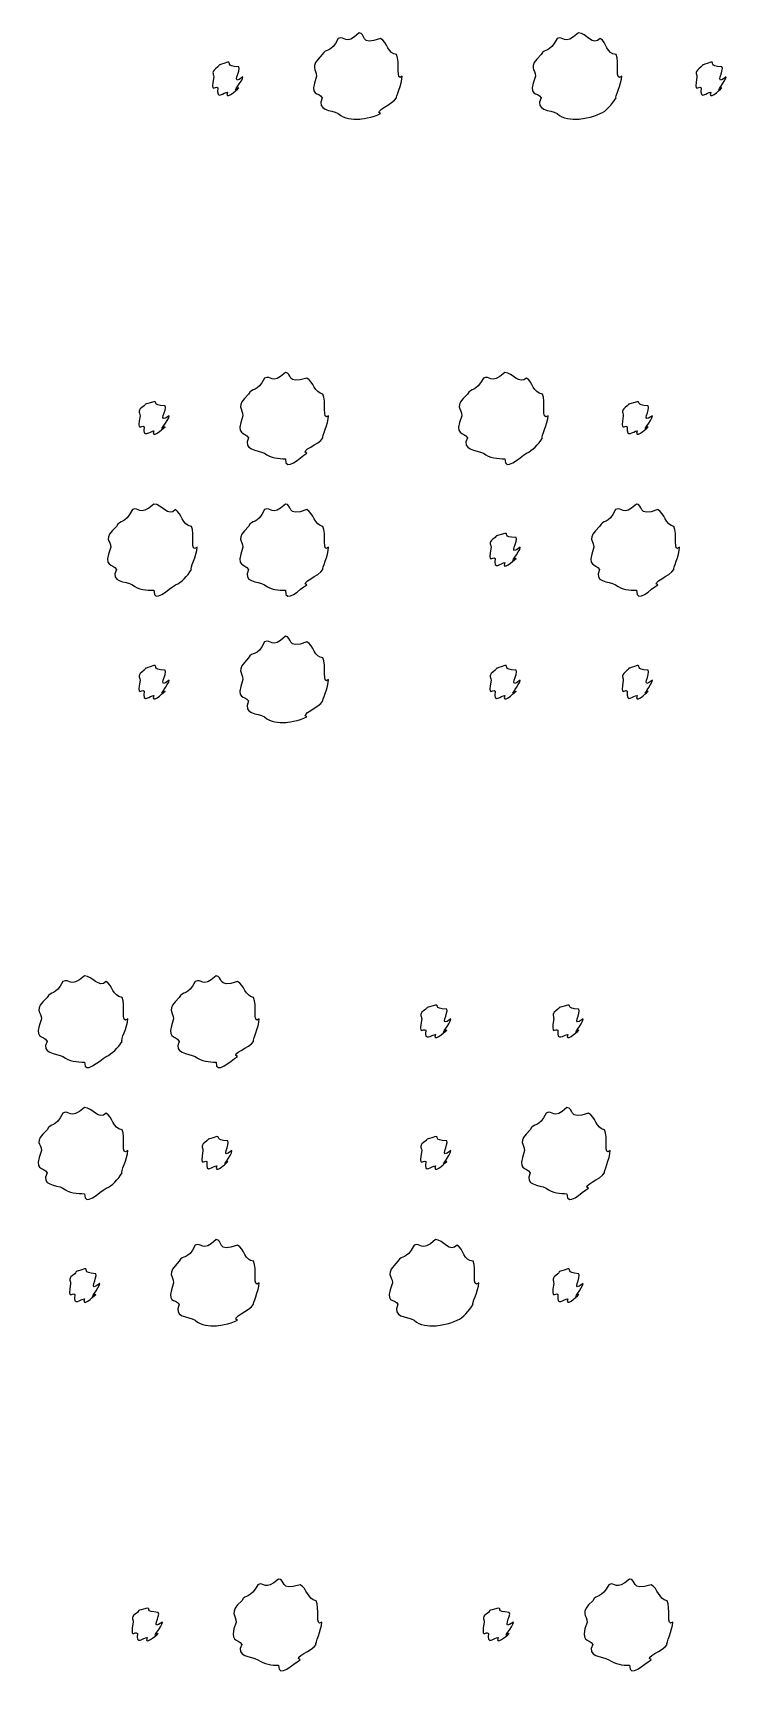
# Model space of a CAD drawing. Header units: millimetres. Extents: x -178 to -32, y 41 to 266.
# Drawn here: x -87.77 to -82.28, y 184.16 to 197.2 of the extents above; entities that cross this region are included whole.
import ezdxf

# ---------------------------------------------------------------- set-up
doc = ezdxf.new("R2010")
doc.units = ezdxf.units.MM
doc.layers.get('0').update_dxf_attribs({"linetype": 'CONTINUOUS'})

msp = doc.modelspace()

# ---------------------------------------------------------------- linework, layer by layer
at = {"color": 0}
for p, q in [((-85.1845, 197.2), (-85.1845, 197.2)), ((-83.4439, 197.2), (-83.4439, 197.2)), ((-86.2263, 196.969), (-86.2263, 196.969)), ((-82.3965, 196.969), (-82.3965, 196.969)), ((-85.7687, 194.509), (-85.7687, 194.509)), ((-84.0281, 194.509), (-84.0281, 194.509)), ((-86.8105, 194.277), (-86.8105, 194.277)), ((-82.9807, 194.277), (-82.9807, 194.277)), ((-86.8105, 193.467), (-86.8105, 193.467)), ((-85.7687, 193.467), (-85.7687, 193.467)), ((-82.9864, 193.467), (-82.9864, 193.467)), ((-84.0281, 193.235), (-84.0281, 193.235)), ((-85.7687, 192.419), (-85.7687, 192.419)), ((-86.8105, 192.188), (-86.8105, 192.188)), ((-84.0281, 192.188), (-84.0281, 192.188)), ((-82.9807, 192.188), (-82.9807, 192.188)), ((-87.3601, 189.728), (-87.3601, 189.728)), ((-86.3184, 189.728), (-86.3184, 189.728)), ((-84.5781, 189.497), (-84.5781, 189.497)), ((-83.5307, 189.497), (-83.5307, 189.497)), ((-87.3601, 188.686), (-87.3601, 188.686)), ((-83.5364, 188.686), (-83.5364, 188.686)), ((-86.3131, 188.455), (-86.3131, 188.455)), ((-84.5781, 188.455), (-84.5781, 188.455)), ((-86.3184, 187.639), (-86.3184, 187.639)), ((-84.5781, 187.639), (-84.5781, 187.639)), ((-87.3601, 187.408), (-87.3601, 187.408)), ((-83.5307, 187.408), (-83.5307, 187.408)), ((-85.8224, 184.949), (-85.8224, 184.949)), ((-83.04, 184.949), (-83.04, 184.949)), ((-86.8641, 184.718), (-86.8641, 184.718)), ((-84.0821, 184.718), (-84.0821, 184.718))]:
    msp.add_line(p, q, dxfattribs=at)
for points in [[(-85.3496, 197.156), (-85.4075, 197.031), (-85.4463, 197.084), (-85.4766, 197.029)], [(-85.1845, 197.2), (-85.2974, 197.09), (-85.2946, 197.185), (-85.3496, 197.156)], [(-85.0134, 197.156), (-85.1845, 197.09), (-85.1253, 197.2), (-85.1845, 197.2)], [(-84.8868, 197.029), (-84.9556, 197.031), (-84.9584, 197.126), (-85.0134, 197.156)], [(-83.6147, 197.156), (-83.6768, 197.031), (-83.7113, 197.084), (-83.7417, 197.029)], [(-83.4439, 197.2), (-83.5667, 197.09), (-83.5597, 197.185), (-83.6147, 197.156)], [(-83.2732, 197.156), (-83.3311, 197.09), (-83.3847, 197.2), (-83.4439, 197.2)], [(-83.1462, 197.029), (-83.2249, 197.031), (-83.2206, 197.126), (-83.2732, 197.156)], [(-86.2263, 196.969), (-86.3198, 196.935), (-86.2813, 196.955), (-86.3032, 196.93)], [(-86.1381, 196.93), (-86.2538, 196.935), (-86.1889, 196.969), (-86.2263, 196.969)], [(-85.4766, 197.029), (-85.5839, 196.92), (-85.5207, 196.916), (-85.5207, 196.858)], [(-84.8427, 196.858), (-84.8977, 196.803), (-84.8565, 196.974), (-84.8868, 197.029)], [(-83.7417, 197.029), (-83.8532, 196.92), (-83.7858, 196.916), (-83.7858, 196.858)], [(-83.1021, 196.858), (-83.1628, 196.803), (-83.1159, 196.974), (-83.1462, 197.029)], [(-82.3965, 196.969), (-82.4861, 196.935), (-82.4516, 196.955), (-82.4738, 196.93)], [(-82.3083, 196.93), (-82.4202, 196.935), (-82.3595, 196.969), (-82.3965, 196.969)], [(-86.3032, 196.93), (-86.3639, 196.887), (-86.3364, 196.882), (-86.3364, 196.853)], [(-86.3364, 196.853), (-86.3639, 196.707), (-86.3254, 196.789), (-86.3032, 196.765)], [(-86.1049, 196.853), (-86.2097, 196.77), (-86.1159, 196.908), (-86.1381, 196.93)], [(-86.1381, 196.765), (-86.2097, 196.707), (-86.1049, 196.82), (-86.1049, 196.853)], [(-85.5207, 196.858), (-85.5839, 196.682), (-85.5056, 196.739), (-85.4766, 196.687)], [(-84.8868, 196.687), (-84.8977, 196.682), (-84.8427, 196.795), (-84.8427, 196.858)], [(-83.7858, 196.858), (-83.8532, 196.682), (-83.7706, 196.739), (-83.7417, 196.687)], [(-83.1462, 196.687), (-83.1628, 196.682), (-83.1021, 196.795), (-83.1021, 196.858)], [(-82.4738, 196.93), (-82.5302, 196.887), (-82.507, 196.882), (-82.507, 196.853)], [(-82.507, 196.853), (-82.5302, 196.707), (-82.4957, 196.789), (-82.4738, 196.765)], [(-82.2752, 196.853), (-82.3761, 196.77), (-82.2865, 196.908), (-82.3083, 196.93)], [(-82.3083, 196.765), (-82.3761, 196.707), (-82.2752, 196.82), (-82.2752, 196.853)], [(-86.3032, 196.765), (-86.3198, 196.66), (-86.2552, 196.731), (-86.2263, 196.731)], [(-86.2263, 196.731), (-86.2538, 196.66), (-86.16, 196.742), (-86.1381, 196.765)], [(-82.4738, 196.765), (-82.4861, 196.66), (-82.4255, 196.731), (-82.3965, 196.731)], [(-82.3965, 196.731), (-82.4202, 196.66), (-82.3306, 196.742), (-82.3083, 196.765)], [(-85.4766, 196.687), (-85.526, 196.578), (-85.405, 196.594), (-85.3496, 196.561)], [(-85.3496, 196.561), (-85.2974, 196.517), (-85.2396, 196.517), (-85.1845, 196.517)], [(-85.1845, 196.517), (-85.1845, 196.517), (-85.0685, 196.53), (-85.0134, 196.561)], [(-85.0134, 196.561), (-85.0741, 196.578), (-84.9157, 196.635), (-84.8868, 196.687)], [(-83.7417, 196.687), (-83.7939, 196.578), (-83.6701, 196.594), (-83.6147, 196.561)], [(-83.6147, 196.561), (-83.5667, 196.517), (-83.5018, 196.517), (-83.4439, 196.517)], [(-83.4439, 196.517), (-83.4496, 196.517), (-83.3282, 196.53), (-83.2732, 196.561)], [(-83.2732, 196.561), (-83.2249, 196.578), (-83.1794, 196.635), (-83.1462, 196.687)], [(-85.7687, 194.509), (-85.8816, 194.407), (-85.8788, 194.493), (-85.9342, 194.465)], [(-85.5977, 194.465), (-85.7687, 194.407), (-85.7095, 194.509), (-85.7687, 194.509)], [(-84.0281, 194.509), (-84.1509, 194.407), (-84.1439, 194.493), (-84.1992, 194.465)], [(-83.8574, 194.465), (-83.9152, 194.407), (-83.9689, 194.509), (-84.0281, 194.509)], [(-85.9342, 194.465), (-85.9921, 194.349), (-86.0305, 194.393), (-86.0608, 194.338)], [(-85.471, 194.338), (-85.5398, 194.349), (-85.5426, 194.434), (-85.5977, 194.465)], [(-84.1992, 194.465), (-84.261, 194.349), (-84.2955, 194.393), (-84.3259, 194.338)], [(-83.7304, 194.338), (-83.8091, 194.349), (-83.8048, 194.434), (-83.8574, 194.465)], [(-86.8878, 194.244), (-86.9484, 194.208), (-86.9206, 194.196), (-86.9206, 194.167)], [(-86.8105, 194.277), (-86.9043, 194.253), (-86.8655, 194.266), (-86.8878, 194.244)], [(-86.7223, 194.244), (-86.838, 194.253), (-86.7731, 194.277), (-86.8105, 194.277)], [(-86.6891, 194.167), (-86.7939, 194.091), (-86.7001, 194.222), (-86.7223, 194.244)], [(-86.0608, 194.338), (-86.1684, 194.239), (-86.1049, 194.225), (-86.1049, 194.167)], [(-85.4269, 194.167), (-85.4819, 194.12), (-85.4407, 194.283), (-85.471, 194.338)], [(-84.3259, 194.338), (-84.4374, 194.239), (-84.37, 194.225), (-84.37, 194.167)], [(-83.6863, 194.167), (-83.747, 194.12), (-83.7001, 194.283), (-83.7304, 194.338)], [(-83.058, 194.244), (-83.1144, 194.208), (-83.0912, 194.196), (-83.0912, 194.167)], [(-82.9807, 194.277), (-83.0703, 194.253), (-83.0361, 194.266), (-83.058, 194.244)], [(-82.8925, 194.244), (-83.0044, 194.253), (-82.9437, 194.277), (-82.9807, 194.277)], [(-82.8597, 194.167), (-82.9603, 194.091), (-82.8707, 194.222), (-82.8925, 194.244)], [(-86.9206, 194.167), (-86.9484, 194.025), (-86.9096, 194.101), (-86.8878, 194.079)], [(-86.7223, 194.079), (-86.7939, 194.025), (-86.6891, 194.13), (-86.6891, 194.167)], [(-86.1049, 194.167), (-86.1684, 193.999), (-86.0898, 194.046), (-86.0608, 193.991)], [(-85.471, 193.991), (-85.4819, 193.999), (-85.4269, 194.104), (-85.4269, 194.167)], [(-84.37, 194.167), (-84.4374, 193.999), (-84.3548, 194.046), (-84.3259, 193.991)], [(-83.7304, 193.991), (-83.747, 193.999), (-83.6863, 194.104), (-83.6863, 194.167)], [(-83.0912, 194.167), (-83.1144, 194.025), (-83.0802, 194.101), (-83.058, 194.079)], [(-82.8925, 194.079), (-82.9603, 194.025), (-82.8597, 194.13), (-82.8597, 194.167)], [(-86.8878, 194.079), (-86.9043, 193.981), (-86.8394, 194.046), (-86.8105, 194.046)], [(-86.8105, 194.046), (-86.838, 193.981), (-86.7442, 194.057), (-86.7223, 194.079)], [(-86.0608, 193.991), (-86.1106, 193.893), (-85.9892, 193.898), (-85.9342, 193.869)], [(-85.5977, 193.869), (-85.6583, 193.893), (-85.4999, 193.938), (-85.471, 193.991)], [(-84.3259, 193.991), (-84.3781, 193.893), (-84.2543, 193.898), (-84.1992, 193.869)], [(-83.8574, 193.869), (-83.8091, 193.893), (-83.7636, 193.938), (-83.7304, 193.991)], [(-83.058, 194.079), (-83.0703, 193.981), (-83.0097, 194.046), (-82.9807, 194.046)], [(-82.9807, 194.046), (-83.0044, 193.981), (-82.9148, 194.057), (-82.8925, 194.079)], [(-85.9342, 193.869), (-85.8816, 193.833), (-85.8238, 193.825), (-85.7687, 193.825)], [(-85.7687, 193.825), (-85.7687, 193.716), (-85.653, 193.839), (-85.5977, 193.869)], [(-84.1992, 193.869), (-84.1509, 193.833), (-84.086, 193.825), (-84.0281, 193.825)], [(-84.0281, 193.825), (-84.0338, 193.716), (-83.9124, 193.839), (-83.8574, 193.869)], [(-86.8105, 193.467), (-86.9333, 193.359), (-86.9262, 193.452), (-86.9812, 193.423)], [(-86.6398, 193.423), (-86.6976, 193.359), (-86.7512, 193.467), (-86.8105, 193.467)], [(-85.7687, 193.467), (-85.8816, 193.359), (-85.8788, 193.452), (-85.9342, 193.423)], [(-85.5977, 193.423), (-85.7687, 193.359), (-85.7095, 193.467), (-85.7687, 193.467)], [(-82.9864, 193.467), (-83.0993, 193.359), (-83.0968, 193.452), (-83.1518, 193.423)], [(-82.8156, 193.423), (-82.9864, 193.359), (-82.9271, 193.467), (-82.9864, 193.467)], [(-86.9812, 193.423), (-87.0433, 193.301), (-87.0779, 193.348), (-87.1082, 193.29)], [(-86.5128, 193.29), (-86.5914, 193.301), (-86.5872, 193.392), (-86.6398, 193.423)], [(-85.9342, 193.423), (-85.9921, 193.301), (-86.0305, 193.348), (-86.0608, 193.29)], [(-85.471, 193.29), (-85.5398, 193.301), (-85.5426, 193.392), (-85.5977, 193.423)], [(-83.1518, 193.423), (-83.2097, 193.301), (-83.2481, 193.348), (-83.2785, 193.29)], [(-82.6886, 193.29), (-82.7578, 193.301), (-82.7603, 193.392), (-82.8156, 193.423)], [(-87.1082, 193.29), (-87.2197, 193.187), (-87.1523, 193.18), (-87.1523, 193.125)], [(-86.4687, 193.125), (-86.5293, 193.07), (-86.4824, 193.235), (-86.5128, 193.29)], [(-86.0608, 193.29), (-86.1684, 193.187), (-86.1049, 193.18), (-86.1049, 193.125)], [(-85.4269, 193.125), (-85.4819, 193.07), (-85.4407, 193.235), (-85.471, 193.29)], [(-84.1054, 193.202), (-84.1661, 193.161), (-84.1386, 193.154), (-84.1386, 193.125)], [(-84.0281, 193.235), (-84.122, 193.205), (-84.0832, 193.225), (-84.1054, 193.202)], [(-83.9399, 193.202), (-84.0557, 193.205), (-83.9911, 193.235), (-84.0281, 193.235)], [(-83.9068, 193.125), (-84.0116, 193.044), (-83.9181, 193.18), (-83.9399, 193.202)], [(-83.2785, 193.29), (-83.3861, 193.187), (-83.3226, 193.18), (-83.3226, 193.125)], [(-82.6445, 193.125), (-82.6999, 193.07), (-82.6583, 193.235), (-82.6886, 193.29)], [(-87.1523, 193.125), (-87.2197, 192.951), (-87.1372, 193.004), (-87.1082, 192.949)], [(-86.5128, 192.949), (-86.5293, 192.951), (-86.4687, 193.062), (-86.4687, 193.125)], [(-86.1049, 193.125), (-86.1684, 192.951), (-86.0898, 193.004), (-86.0608, 192.949)], [(-85.471, 192.949), (-85.4819, 192.951), (-85.4269, 193.062), (-85.4269, 193.125)], [(-84.1386, 193.125), (-84.1661, 192.978), (-84.1273, 193.059), (-84.1054, 193.037)], [(-84.1054, 193.037), (-84.122, 192.933), (-84.0571, 193.004), (-84.0281, 193.004)], [(-84.0281, 193.004), (-84.0557, 192.933), (-83.9622, 193.015), (-83.9399, 193.037)], [(-83.9399, 193.037), (-84.0116, 192.978), (-83.9068, 193.088), (-83.9068, 193.125)], [(-83.3226, 193.125), (-83.3861, 192.951), (-83.3074, 193.004), (-83.2785, 192.949)], [(-82.6886, 192.949), (-82.6999, 192.951), (-82.6445, 193.062), (-82.6445, 193.125)], [(-87.1082, 192.949), (-87.1605, 192.845), (-87.0366, 192.857), (-86.9812, 192.828)], [(-86.6398, 192.828), (-86.5914, 192.845), (-86.5459, 192.896), (-86.5128, 192.949)], [(-86.0608, 192.949), (-86.1106, 192.845), (-85.9892, 192.857), (-85.9342, 192.828)], [(-85.5977, 192.828), (-85.6583, 192.845), (-85.4999, 192.896), (-85.471, 192.949)], [(-83.2785, 192.949), (-83.3282, 192.845), (-83.2069, 192.857), (-83.1518, 192.828)], [(-82.8156, 192.828), (-82.8763, 192.845), (-82.7176, 192.896), (-82.6886, 192.949)], [(-86.9812, 192.828), (-86.9333, 192.786), (-86.8684, 192.784), (-86.8105, 192.784)], [(-86.8105, 192.784), (-86.8161, 192.669), (-86.6948, 192.797), (-86.6398, 192.828)], [(-85.9342, 192.828), (-85.8816, 192.786), (-85.8238, 192.784), (-85.7687, 192.784)], [(-85.7687, 192.784), (-85.7687, 192.669), (-85.653, 192.797), (-85.5977, 192.828)], [(-83.1518, 192.828), (-83.0993, 192.786), (-83.0414, 192.784), (-82.9864, 192.784)], [(-82.9864, 192.784), (-82.9864, 192.669), (-82.8707, 192.797), (-82.8156, 192.828)], [(-85.7687, 192.419), (-85.8816, 192.309), (-85.8788, 192.404), (-85.9342, 192.375)], [(-85.5977, 192.375), (-85.7687, 192.309), (-85.7095, 192.419), (-85.7687, 192.419)], [(-85.9342, 192.375), (-85.9921, 192.25), (-86.0305, 192.304), (-86.0608, 192.249)], [(-85.471, 192.249), (-85.5398, 192.25), (-85.5426, 192.345), (-85.5977, 192.375)], [(-86.8878, 192.15), (-86.9484, 192.107), (-86.9206, 192.101), (-86.9206, 192.072)], [(-86.8105, 192.188), (-86.9043, 192.155), (-86.8655, 192.174), (-86.8878, 192.15)], [(-86.7223, 192.15), (-86.838, 192.155), (-86.7731, 192.188), (-86.8105, 192.188)], [(-86.6891, 192.072), (-86.7939, 191.99), (-86.7001, 192.127), (-86.7223, 192.15)], [(-86.0608, 192.249), (-86.1684, 192.14), (-86.1049, 192.136), (-86.1049, 192.078)], [(-85.4269, 192.078), (-85.4819, 192.023), (-85.4407, 192.194), (-85.471, 192.249)], [(-84.1054, 192.15), (-84.1661, 192.107), (-84.1386, 192.101), (-84.1386, 192.072)], [(-84.0281, 192.188), (-84.122, 192.155), (-84.0832, 192.174), (-84.1054, 192.15)], [(-83.9399, 192.15), (-84.0557, 192.155), (-83.9911, 192.188), (-84.0281, 192.188)], [(-83.9068, 192.072), (-84.0116, 191.99), (-83.9181, 192.127), (-83.9399, 192.15)], [(-83.058, 192.15), (-83.1144, 192.107), (-83.0912, 192.101), (-83.0912, 192.072)], [(-82.9807, 192.188), (-83.0703, 192.155), (-83.0361, 192.174), (-83.058, 192.15)], [(-82.8925, 192.15), (-83.0044, 192.155), (-82.9437, 192.188), (-82.9807, 192.188)], [(-82.8597, 192.072), (-82.9603, 191.99), (-82.8707, 192.127), (-82.8925, 192.15)], [(-86.9206, 192.072), (-86.9484, 191.926), (-86.9096, 192.009), (-86.8878, 191.984)], [(-86.7223, 191.984), (-86.7939, 191.926), (-86.6891, 192.039), (-86.6891, 192.072)], [(-86.1049, 192.078), (-86.1684, 191.902), (-86.0898, 191.958), (-86.0608, 191.907)], [(-85.471, 191.907), (-85.4819, 191.902), (-85.4269, 192.014), (-85.4269, 192.078)], [(-84.1386, 192.072), (-84.1661, 191.926), (-84.1273, 192.009), (-84.1054, 191.984)], [(-83.9399, 191.984), (-84.0116, 191.926), (-83.9068, 192.039), (-83.9068, 192.072)], [(-83.0912, 192.072), (-83.1144, 191.926), (-83.0802, 192.009), (-83.058, 191.984)], [(-82.8925, 191.984), (-82.9603, 191.926), (-82.8597, 192.039), (-82.8597, 192.072)], [(-86.8878, 191.984), (-86.9043, 191.879), (-86.8394, 191.951), (-86.8105, 191.951)], [(-86.8105, 191.951), (-86.838, 191.879), (-86.7442, 191.962), (-86.7223, 191.984)], [(-86.0608, 191.907), (-86.1106, 191.798), (-85.9892, 191.813), (-85.9342, 191.78)], [(-85.5977, 191.78), (-85.6583, 191.798), (-85.4999, 191.855), (-85.471, 191.907)], [(-84.1054, 191.984), (-84.122, 191.879), (-84.0571, 191.951), (-84.0281, 191.951)], [(-84.0281, 191.951), (-84.0557, 191.879), (-83.9622, 191.962), (-83.9399, 191.984)], [(-83.058, 191.984), (-83.0703, 191.879), (-83.0097, 191.951), (-82.9807, 191.951)], [(-82.9807, 191.951), (-83.0044, 191.879), (-82.9148, 191.962), (-82.8925, 191.984)], [(-85.9342, 191.78), (-85.8816, 191.736), (-85.8238, 191.736), (-85.7687, 191.736)], [(-85.7687, 191.736), (-85.7687, 191.736), (-85.653, 191.75), (-85.5977, 191.78)], [(-87.5312, 189.684), (-87.5933, 189.568), (-87.6275, 189.612), (-87.6579, 189.557)], [(-87.3601, 189.728), (-87.4829, 189.626), (-87.4762, 189.713), (-87.5312, 189.684)], [(-87.1894, 189.684), (-87.2472, 189.626), (-87.3012, 189.728), (-87.3601, 189.728)], [(-87.0627, 189.557), (-87.1411, 189.568), (-87.1372, 189.654), (-87.1894, 189.684)], [(-86.4838, 189.684), (-86.5417, 189.568), (-86.5805, 189.612), (-86.6105, 189.557)], [(-86.3184, 189.728), (-86.4316, 189.626), (-86.4288, 189.713), (-86.4838, 189.684)], [(-86.1476, 189.684), (-86.3184, 189.626), (-86.2591, 189.728), (-86.3184, 189.728)], [(-86.021, 189.557), (-86.0898, 189.568), (-86.0926, 189.654), (-86.1476, 189.684)], [(-87.6579, 189.557), (-87.7697, 189.458), (-87.702, 189.444), (-87.702, 189.387)], [(-87.0186, 189.387), (-87.0793, 189.34), (-87.0324, 189.502), (-87.0627, 189.557)], [(-86.6105, 189.557), (-86.7181, 189.458), (-86.6546, 189.444), (-86.6546, 189.387)], [(-85.9769, 189.387), (-86.0319, 189.34), (-85.9906, 189.502), (-86.021, 189.557)], [(-87.702, 189.387), (-87.7697, 189.218), (-87.6868, 189.265), (-87.6579, 189.21)], [(-87.0627, 189.21), (-87.0793, 189.218), (-87.0186, 189.323), (-87.0186, 189.387)], [(-86.6546, 189.387), (-86.7181, 189.218), (-86.6398, 189.265), (-86.6105, 189.21)], [(-86.021, 189.21), (-86.0319, 189.218), (-85.9769, 189.323), (-85.9769, 189.387)], [(-84.6554, 189.464), (-84.7157, 189.428), (-84.6882, 189.416), (-84.6882, 189.387)], [(-84.6882, 189.387), (-84.7157, 189.244), (-84.6772, 189.32), (-84.6554, 189.298)], [(-84.5781, 189.497), (-84.6716, 189.472), (-84.6332, 189.486), (-84.6554, 189.464)], [(-84.4899, 189.464), (-84.6056, 189.472), (-84.5407, 189.497), (-84.5781, 189.497)], [(-84.4568, 189.387), (-84.5615, 189.311), (-84.4677, 189.442), (-84.4899, 189.464)], [(-84.4899, 189.298), (-84.5615, 189.244), (-84.4568, 189.349), (-84.4568, 189.387)], [(-83.608, 189.464), (-83.6644, 189.428), (-83.6411, 189.416), (-83.6411, 189.387)], [(-83.6411, 189.387), (-83.6644, 189.244), (-83.6299, 189.32), (-83.608, 189.298)], [(-83.5307, 189.497), (-83.6203, 189.472), (-83.5858, 189.486), (-83.608, 189.464)], [(-83.4425, 189.464), (-83.554, 189.472), (-83.4937, 189.497), (-83.5307, 189.497)], [(-83.4094, 189.387), (-83.5099, 189.311), (-83.4207, 189.442), (-83.4425, 189.464)], [(-83.4425, 189.298), (-83.5099, 189.244), (-83.4094, 189.349), (-83.4094, 189.387)], [(-84.6554, 189.298), (-84.6716, 189.2), (-84.607, 189.265), (-84.5781, 189.265)], [(-84.5781, 189.265), (-84.6056, 189.2), (-84.5118, 189.276), (-84.4899, 189.298)], [(-83.608, 189.298), (-83.6203, 189.2), (-83.5597, 189.265), (-83.5307, 189.265)], [(-83.5307, 189.265), (-83.554, 189.2), (-83.4648, 189.276), (-83.4425, 189.298)], [(-87.6579, 189.21), (-87.7104, 189.112), (-87.5863, 189.118), (-87.5312, 189.089)], [(-87.1894, 189.089), (-87.1411, 189.112), (-87.0955, 189.158), (-87.0627, 189.21)], [(-86.6105, 189.21), (-86.6602, 189.112), (-86.5389, 189.118), (-86.4838, 189.089)], [(-86.1476, 189.089), (-86.2083, 189.112), (-86.0499, 189.158), (-86.021, 189.21)], [(-87.5312, 189.089), (-87.4829, 189.053), (-87.4183, 189.045), (-87.3601, 189.045)], [(-87.3601, 189.045), (-87.3658, 188.936), (-87.2444, 189.059), (-87.1894, 189.089)], [(-86.4838, 189.089), (-86.4316, 189.053), (-86.3738, 189.045), (-86.3184, 189.045)], [(-86.3184, 189.045), (-86.3184, 188.936), (-86.2027, 189.059), (-86.1476, 189.089)], [(-87.5312, 188.642), (-87.5933, 188.521), (-87.6275, 188.568), (-87.6579, 188.51)], [(-87.3601, 188.686), (-87.4829, 188.579), (-87.4762, 188.671), (-87.5312, 188.642)], [(-87.1894, 188.642), (-87.2472, 188.579), (-87.3012, 188.686), (-87.3601, 188.686)], [(-87.0627, 188.51), (-87.1411, 188.521), (-87.1372, 188.612), (-87.1894, 188.642)], [(-83.7015, 188.642), (-83.7593, 188.521), (-83.7981, 188.568), (-83.8285, 188.51)], [(-83.5364, 188.686), (-83.6493, 188.579), (-83.6464, 188.671), (-83.7015, 188.642)], [(-83.3653, 188.642), (-83.5364, 188.579), (-83.4771, 188.686), (-83.5364, 188.686)], [(-83.2386, 188.51), (-83.3074, 188.521), (-83.3102, 188.612), (-83.3653, 188.642)], [(-87.6579, 188.51), (-87.7697, 188.407), (-87.702, 188.4), (-87.702, 188.345)], [(-87.0186, 188.345), (-87.0793, 188.289), (-87.0324, 188.455), (-87.0627, 188.51)], [(-83.8285, 188.51), (-83.9357, 188.407), (-83.8726, 188.4), (-83.8726, 188.345)], [(-83.1945, 188.345), (-83.2496, 188.289), (-83.2083, 188.455), (-83.2386, 188.51)], [(-87.702, 188.345), (-87.7697, 188.171), (-87.6868, 188.224), (-87.6579, 188.168)], [(-87.0627, 188.168), (-87.0793, 188.171), (-87.0186, 188.281), (-87.0186, 188.345)], [(-86.39, 188.422), (-86.4468, 188.381), (-86.4231, 188.374), (-86.4231, 188.345)], [(-86.4231, 188.345), (-86.4468, 188.197), (-86.4122, 188.279), (-86.39, 188.257)], [(-86.3131, 188.455), (-86.4027, 188.425), (-86.3681, 188.444), (-86.39, 188.422)], [(-86.2249, 188.422), (-86.3364, 188.425), (-86.2757, 188.455), (-86.3131, 188.455)], [(-86.1917, 188.345), (-86.2923, 188.263), (-86.2027, 188.4), (-86.2249, 188.422)], [(-86.2249, 188.257), (-86.2923, 188.197), (-86.1917, 188.307), (-86.1917, 188.345)], [(-84.6554, 188.422), (-84.7157, 188.381), (-84.6882, 188.374), (-84.6882, 188.345)], [(-84.6882, 188.345), (-84.7157, 188.197), (-84.6772, 188.279), (-84.6554, 188.257)], [(-84.5781, 188.455), (-84.6716, 188.425), (-84.6332, 188.444), (-84.6554, 188.422)], [(-84.4899, 188.422), (-84.6056, 188.425), (-84.5407, 188.455), (-84.5781, 188.455)], [(-84.4568, 188.345), (-84.5615, 188.263), (-84.4677, 188.4), (-84.4899, 188.422)], [(-84.4899, 188.257), (-84.5615, 188.197), (-84.4568, 188.307), (-84.4568, 188.345)], [(-83.8726, 188.345), (-83.9357, 188.171), (-83.8574, 188.224), (-83.8285, 188.168)], [(-83.2386, 188.168), (-83.2496, 188.171), (-83.1945, 188.281), (-83.1945, 188.345)], [(-86.39, 188.257), (-86.4027, 188.153), (-86.342, 188.224), (-86.3131, 188.224)], [(-86.3131, 188.224), (-86.3364, 188.153), (-86.2468, 188.234), (-86.2249, 188.257)], [(-84.6554, 188.257), (-84.6716, 188.153), (-84.607, 188.224), (-84.5781, 188.224)], [(-84.5781, 188.224), (-84.6056, 188.153), (-84.5118, 188.234), (-84.4899, 188.257)], [(-87.6579, 188.168), (-87.7104, 188.065), (-87.5863, 188.076), (-87.5312, 188.047)], [(-87.1894, 188.047), (-87.1411, 188.065), (-87.0955, 188.116), (-87.0627, 188.168)], [(-83.8285, 188.168), (-83.8779, 188.065), (-83.7569, 188.076), (-83.7015, 188.047)], [(-83.3653, 188.047), (-83.4259, 188.065), (-83.2675, 188.116), (-83.2386, 188.168)], [(-87.5312, 188.047), (-87.4829, 188.006), (-87.4183, 188.003), (-87.3601, 188.003)], [(-87.3601, 188.003), (-87.3658, 187.889), (-87.2444, 188.017), (-87.1894, 188.047)], [(-83.7015, 188.047), (-83.6493, 188.006), (-83.5914, 188.003), (-83.5364, 188.003)], [(-83.5364, 188.003), (-83.5364, 187.889), (-83.4207, 188.017), (-83.3653, 188.047)], [(-86.4838, 187.595), (-86.5417, 187.47), (-86.5805, 187.524), (-86.6105, 187.468)], [(-86.3184, 187.639), (-86.4316, 187.529), (-86.4288, 187.624), (-86.4838, 187.595)], [(-86.1476, 187.595), (-86.3184, 187.529), (-86.2591, 187.639), (-86.3184, 187.639)], [(-86.021, 187.468), (-86.0898, 187.47), (-86.0926, 187.565), (-86.1476, 187.595)], [(-84.7489, 187.595), (-84.811, 187.47), (-84.8455, 187.524), (-84.8759, 187.468)], [(-84.5781, 187.639), (-84.7005, 187.529), (-84.6938, 187.624), (-84.7489, 187.595)], [(-84.407, 187.595), (-84.4649, 187.529), (-84.5189, 187.639), (-84.5781, 187.639)], [(-84.2804, 187.468), (-84.359, 187.47), (-84.3548, 187.565), (-84.407, 187.595)], [(-86.6105, 187.468), (-86.7181, 187.36), (-86.6546, 187.355), (-86.6546, 187.297)], [(-85.9769, 187.297), (-86.0319, 187.242), (-85.9906, 187.413), (-86.021, 187.468)], [(-84.8759, 187.468), (-84.9873, 187.36), (-84.92, 187.355), (-84.92, 187.297)], [(-84.2363, 187.297), (-84.297, 187.242), (-84.25, 187.413), (-84.2804, 187.468)], [(-87.4374, 187.369), (-87.4981, 187.326), (-87.4705, 187.321), (-87.4705, 187.292)], [(-87.3601, 187.408), (-87.454, 187.375), (-87.4155, 187.394), (-87.4374, 187.369)], [(-87.2719, 187.369), (-87.388, 187.375), (-87.3231, 187.408), (-87.3601, 187.408)], [(-87.2391, 187.292), (-87.3439, 187.209), (-87.2501, 187.347), (-87.2719, 187.369)], [(-83.608, 187.369), (-83.6644, 187.326), (-83.6411, 187.321), (-83.6411, 187.292)], [(-83.5307, 187.408), (-83.6203, 187.375), (-83.5858, 187.394), (-83.608, 187.369)], [(-83.4425, 187.369), (-83.554, 187.375), (-83.4937, 187.408), (-83.5307, 187.408)], [(-83.4094, 187.292), (-83.5099, 187.209), (-83.4207, 187.347), (-83.4425, 187.369)], [(-87.4705, 187.292), (-87.4981, 187.146), (-87.4596, 187.229), (-87.4374, 187.204)], [(-87.4374, 187.204), (-87.454, 187.099), (-87.3894, 187.171), (-87.3601, 187.171)], [(-87.3601, 187.171), (-87.388, 187.099), (-87.2942, 187.182), (-87.2719, 187.204)], [(-87.2719, 187.204), (-87.3439, 187.146), (-87.2391, 187.259), (-87.2391, 187.292)], [(-86.6546, 187.297), (-86.7181, 187.121), (-86.6398, 187.178), (-86.6105, 187.127)], [(-86.021, 187.127), (-86.0319, 187.121), (-85.9769, 187.234), (-85.9769, 187.297)], [(-84.92, 187.297), (-84.9873, 187.121), (-84.9048, 187.178), (-84.8759, 187.127)], [(-84.2804, 187.127), (-84.297, 187.121), (-84.2363, 187.234), (-84.2363, 187.297)], [(-83.6411, 187.292), (-83.6644, 187.146), (-83.6299, 187.229), (-83.608, 187.204)], [(-83.608, 187.204), (-83.6203, 187.099), (-83.5597, 187.171), (-83.5307, 187.171)], [(-83.5307, 187.171), (-83.554, 187.099), (-83.4648, 187.182), (-83.4425, 187.204)], [(-83.4425, 187.204), (-83.5099, 187.146), (-83.4094, 187.259), (-83.4094, 187.292)], [(-86.6105, 187.127), (-86.6602, 187.018), (-86.5389, 187.033), (-86.4838, 187)], [(-86.1476, 187), (-86.2083, 187.018), (-86.0499, 187.074), (-86.021, 187.127)], [(-84.8759, 187.127), (-84.9281, 187.018), (-84.8039, 187.033), (-84.7489, 187)], [(-84.407, 187), (-84.359, 187.018), (-84.3135, 187.074), (-84.2804, 187.127)], [(-86.4838, 187), (-86.4316, 186.956), (-86.3738, 186.956), (-86.3184, 186.956)], [(-86.3184, 186.956), (-86.3184, 186.956), (-86.2027, 186.969), (-86.1476, 187)], [(-84.7489, 187), (-84.7005, 186.956), (-84.636, 186.956), (-84.5781, 186.956)], [(-84.5781, 186.956), (-84.5834, 186.956), (-84.4624, 186.969), (-84.407, 187)], [(-85.9878, 184.905), (-86.0457, 184.79), (-86.0841, 184.834), (-86.1145, 184.778)], [(-85.8224, 184.949), (-85.9353, 184.847), (-85.9328, 184.934), (-85.9878, 184.905)], [(-85.6516, 184.905), (-85.8224, 184.847), (-85.7631, 184.949), (-85.8224, 184.949)], [(-85.5246, 184.778), (-85.5938, 184.79), (-85.5962, 184.875), (-85.6516, 184.905)], [(-83.2055, 184.905), (-83.2633, 184.79), (-83.3021, 184.834), (-83.3325, 184.778)], [(-83.04, 184.949), (-83.1533, 184.847), (-83.1504, 184.934), (-83.2055, 184.905)], [(-82.8693, 184.905), (-83.04, 184.847), (-82.9807, 184.949), (-83.04, 184.949)], [(-82.7426, 184.778), (-82.8114, 184.79), (-82.8142, 184.875), (-82.8693, 184.905)], [(-86.8641, 184.718), (-86.958, 184.693), (-86.9192, 184.707), (-86.9414, 184.685)], [(-86.7759, 184.685), (-86.8916, 184.693), (-86.8271, 184.718), (-86.8641, 184.718)], [(-86.1145, 184.778), (-86.2221, 184.679), (-86.1586, 184.665), (-86.1586, 184.608)], [(-85.4805, 184.608), (-85.5359, 184.561), (-85.4943, 184.723), (-85.5246, 184.778)], [(-84.0821, 184.718), (-84.1756, 184.693), (-84.1371, 184.707), (-84.159, 184.685)], [(-83.9939, 184.685), (-84.1096, 184.693), (-84.0447, 184.718), (-84.0821, 184.718)], [(-83.3325, 184.778), (-83.4397, 184.679), (-83.3766, 184.665), (-83.3766, 184.608)], [(-82.6985, 184.608), (-82.7536, 184.561), (-82.7123, 184.723), (-82.7426, 184.778)], [(-86.9414, 184.685), (-87.0021, 184.649), (-86.9745, 184.636), (-86.9745, 184.608)], [(-86.9745, 184.608), (-87.0021, 184.466), (-86.9632, 184.541), (-86.9414, 184.519)], [(-86.7428, 184.608), (-86.8475, 184.532), (-86.7541, 184.663), (-86.7759, 184.685)], [(-86.7759, 184.519), (-86.8475, 184.466), (-86.7428, 184.57), (-86.7428, 184.608)], [(-86.1586, 184.608), (-86.2221, 184.439), (-86.1434, 184.486), (-86.1145, 184.431)], [(-85.5246, 184.431), (-85.5359, 184.439), (-85.4805, 184.544), (-85.4805, 184.608)], [(-84.159, 184.685), (-84.2197, 184.649), (-84.1922, 184.636), (-84.1922, 184.608)], [(-84.1922, 184.608), (-84.2197, 184.466), (-84.1812, 184.541), (-84.159, 184.519)], [(-83.9608, 184.608), (-84.0655, 184.532), (-83.9717, 184.663), (-83.9939, 184.685)], [(-83.9939, 184.519), (-84.0655, 184.466), (-83.9608, 184.57), (-83.9608, 184.608)], [(-83.3766, 184.608), (-83.4397, 184.439), (-83.3614, 184.486), (-83.3325, 184.431)], [(-82.7426, 184.431), (-82.7536, 184.439), (-82.6985, 184.544), (-82.6985, 184.608)], [(-86.9414, 184.519), (-86.958, 184.422), (-86.893, 184.486), (-86.8641, 184.486)], [(-86.8641, 184.486), (-86.8916, 184.422), (-86.7982, 184.497), (-86.7759, 184.519)], [(-86.1145, 184.431), (-86.1642, 184.333), (-86.0429, 184.339), (-85.9878, 184.31)], [(-85.6516, 184.31), (-85.7123, 184.333), (-85.5536, 184.379), (-85.5246, 184.431)], [(-84.159, 184.519), (-84.1756, 184.422), (-84.111, 184.486), (-84.0821, 184.486)], [(-84.0821, 184.486), (-84.1096, 184.422), (-84.0158, 184.497), (-83.9939, 184.519)], [(-83.3325, 184.431), (-83.3819, 184.333), (-83.2605, 184.339), (-83.2055, 184.31)], [(-82.8693, 184.31), (-82.9299, 184.333), (-82.7715, 184.379), (-82.7426, 184.431)], [(-85.9878, 184.31), (-85.9353, 184.274), (-85.8774, 184.266), (-85.8224, 184.266)], [(-85.8224, 184.266), (-85.8224, 184.157), (-85.7067, 184.279), (-85.6516, 184.31)], [(-83.2055, 184.31), (-83.1533, 184.274), (-83.0954, 184.266), (-83.04, 184.266)], [(-83.04, 184.266), (-83.04, 184.157), (-82.9243, 184.279), (-82.8693, 184.31)]]:
    msp.add_open_spline(points, degree=3, dxfattribs=at)

doc.saveas('drawing.dxf')
